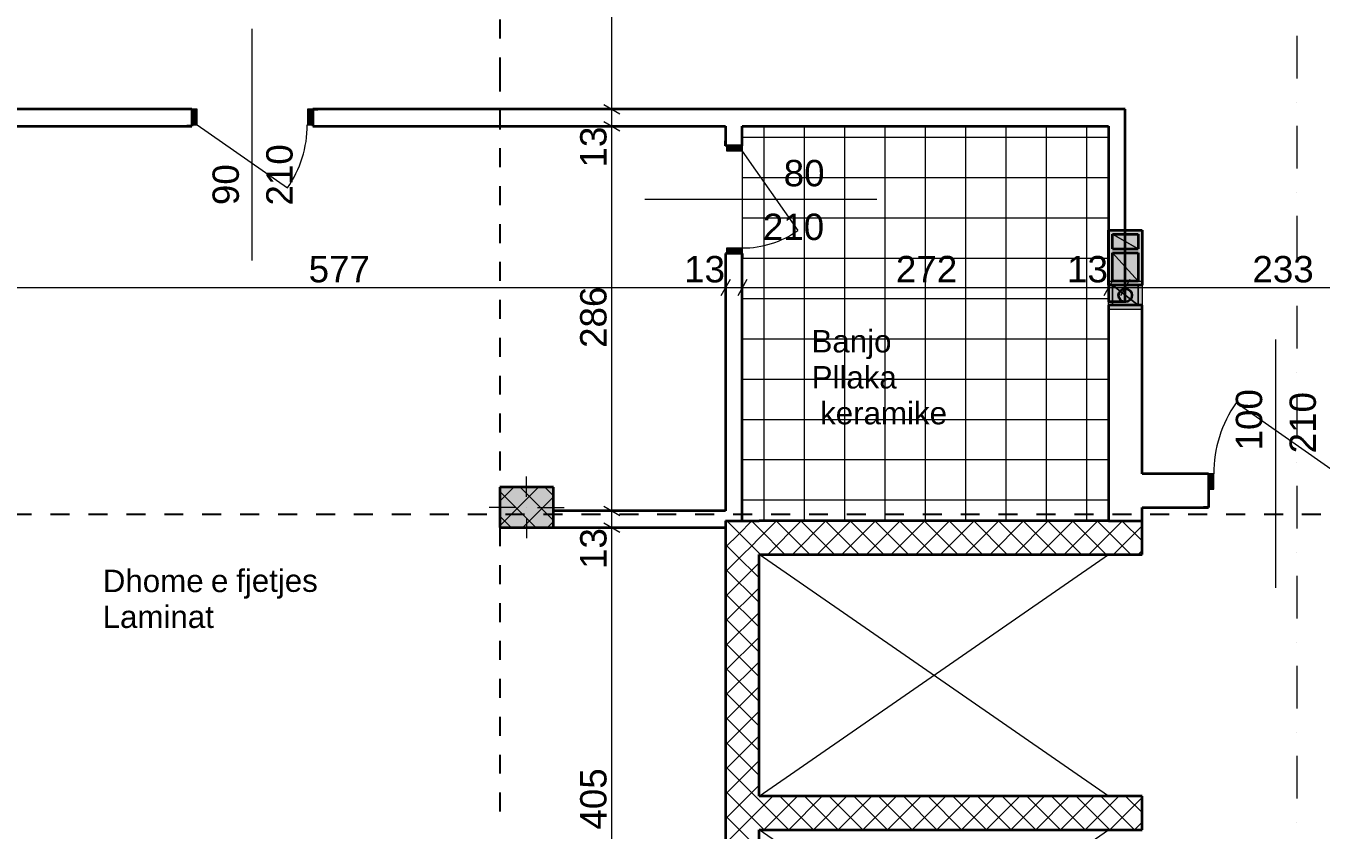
# Model space of a CAD drawing. Header units: centimetres. Extents: x -2434 to 2614, y -2658 to 878.
# Drawn here: x -341 to 623, y -1196 to -597 of the extents above; entities that cross this region are included whole.
import ezdxf

# ---------------------------------------------------------------- set-up
doc = ezdxf.new("R2010")
doc.units = ezdxf.units.CM
for name, color, linetype, true_color in [('PDF_0_Pen_No__1#1', 7, 'Continuous', 0xa80f02), ('PDF_2D Drafting - General', 7, 'Continuous', 0xa80f02), ('PDF_A-COLS_Pen_No__97#1', 7, 'Continuous', 0x6a6a6a), ('PDF_Annotation - Text', 7, 'Continuous', 0xa80f02), ('PDF_Geometry', 7, 'Continuous', 0x999999), ('PDF_Marker - Section', 7, 'Continuous', 0x80c2ff), ('PDF_Structural - Shear', 7, 'Continuous', 0xdf0000)]:
    doc.layers.add(name, color=color, linetype=linetype, true_color=true_color)
doc.layers.add('PDF_Dimensioning - General', color=7, linetype='Continuous')
doc.layers.add('PDF_Structural - Bearing', color=7, linetype='Continuous')
doc.styles.add('PDF Arial', font='')
doc.styles.get('PDF Arial').set_extended_font_data('Arial')

msp = doc.modelspace()

# ---------------------------------------------------------------- linework, layer by layer
at = {"layer": 'PDF_0_Pen_No__1#1', "lineweight": 35}
for points in [[(465.05, -790.19), (465.05, -749.17)], [(465.05, -749.17), (490.06, -749.17)], [(490.06, -749.17), (490.06, -790.19)], [(468.05, -752.18), (487.06, -752.18)], [(468.05, -763.18), (468.05, -752.18)], [(487.06, -752.18), (487.06, -763.18)], [(468.05, -763.18), (487.06, -763.18)], [(468.05, -766.18), (487.06, -766.18)], [(468.05, -787.19), (468.05, -766.18)], [(487.06, -766.18), (487.06, -787.19)], [(490.06, -790.19), (465.05, -790.19)], [(487.06, -787.19), (468.05, -787.19)]]:
    msp.add_lwpolyline(points, dxfattribs=at)
at = {"layer": 'PDF_2D Drafting - General', "lineweight": 35}
msp.add_ellipse((477.55, -797.69), major_axis=(0.05, -5), ratio=0.999381, dxfattribs=at)
at = {"layer": 'PDF_A-COLS_Pen_No__97#1', "lineweight": 18}
for points in [[(490.06, -749.17), (465.05, -749.17)], [(465.05, -749.17), (465.05, -790.19)], [(490.06, -790.19), (490.06, -749.17)], [(468.05, -752.18), (487.06, -752.18)], [(468.05, -763.18), (468.05, -752.18)], [(468.05, -752.18), (487.06, -763.18)], [(487.06, -752.18), (468.05, -752.18)], [(487.06, -763.18), (468.05, -752.18)], [(468.05, -752.18), (468.05, -763.18)], [(487.06, -752.18), (487.06, -763.18)], [(487.06, -763.18), (487.06, -752.18)], [(487.06, -763.18), (468.05, -763.18)], [(468.05, -763.18), (487.06, -763.18)], [(468.05, -787.19), (468.05, -766.18)], [(468.05, -766.18), (487.06, -766.18)], [(468.05, -766.18), (487.06, -766.18)], [(487.06, -787.19), (468.05, -766.18)], [(487.06, -787.19), (468.05, -766.18)], [(468.05, -766.18), (468.05, -787.19)], [(487.06, -766.18), (487.06, -787.19)], [(487.06, -766.18), (487.06, -787.19)], [(465.05, -787.19), (490.06, -787.19)], [(465.05, -808.2), (465.05, -787.19)], [(465.05, -790.19), (490.06, -790.19)], [(487.06, -787.19), (468.05, -787.19)], [(468.05, -787.19), (487.06, -787.19)], [(468.05, -790.19), (468.05, -805.19)], [(487.06, -790.19), (468.05, -790.19)], [(468.05, -790.19), (487.06, -790.19)], [(468.05, -805.19), (468.05, -790.19)], [(487.06, -805.19), (468.05, -790.19)], [(468.05, -790.19), (487.06, -790.19)], [(468.05, -790.19), (487.06, -805.19)], [(468.05, -805.19), (468.05, -790.19)], [(487.06, -805.19), (487.06, -790.19)], [(487.06, -790.19), (487.06, -805.19)], [(487.06, -790.19), (487.06, -805.19)], [(490.06, -787.19), (490.06, -808.2)], [(490.06, -808.2), (465.05, -808.2)], [(468.05, -805.19), (487.06, -805.19)], [(487.06, -805.19), (468.05, -805.19)], [(487.06, -805.19), (468.05, -805.19)]]:
    msp.add_lwpolyline(points, dxfattribs=at)
at = {"layer": 'PDF_A-COLS_Pen_No__97#1', "transparency": 33554559}
for points in [[(465.05, -749.17), (490.06, -749.17), (465.05, -790.19), (490.06, -790.19)], [(468.05, -763.18), (487.06, -763.18), (468.05, -752.18), (487.06, -752.18)], [(487.06, -763.18), (468.05, -752.18), (487.06, -752.18)], [(468.05, -766.18), (468.05, -787.19), (487.06, -766.18), (487.06, -787.19)], [(468.05, -766.18), (487.06, -766.18), (487.06, -787.19)], [(465.05, -787.19), (490.06, -787.19), (465.05, -808.2), (490.06, -808.2)], [(468.05, -790.19), (468.05, -805.19), (487.06, -790.19), (487.06, -805.19)]]:
    msp.add_solid(points, dxfattribs=at)
at = {"layer": 'PDF_A-COLS_Pen_No__97#1', "color": 7, "true_color": 0xffffff, "transparency": 33554559}
for points in [[(468.05, -752.18), (487.06, -763.18), (468.05, -763.18)], [(468.05, -766.18), (487.06, -787.19), (468.05, -787.19)], [(468.05, -790.19), (487.06, -790.19), (468.05, -805.19), (487.06, -805.19)], [(468.05, -790.19), (487.06, -805.19), (468.05, -805.19)]]:
    msp.add_solid(points, dxfattribs=at)
at = {"layer": 'PDF_A-COLS_Pen_No__97#1', "color": 5, "transparency": 33554559}
msp.add_solid([(487.06, -805.19), (468.05, -790.19), (487.06, -790.19)], dxfattribs=at)
at = {"layer": 'PDF_Dimensioning - General', "lineweight": 13}
for points in [[(95.26, -659.16), (95.26, -479.09)], [(89.26, -655.69), (101.26, -662.63)], [(104.26, -659.16), (86.26, -659.16)], [(95.26, -671.67), (95.26, -659.16)], [(104.26, -671.67), (86.26, -671.67)], [(89.26, -668.2), (101.26, -675.13)], [(95.26, -958.25), (95.26, -671.67)], [(183.4, -786), (176.47, -798.01)], [(179.94, -801.01), (179.94, -783)], [(195.91, -786), (188.98, -798.01)], [(192.44, -801.01), (192.44, -783)], [(468.52, -786), (461.58, -798.01)], [(465.05, -801.01), (465.05, -783)], [(481.02, -786), (474.09, -798.01)], [(477.56, -801.01), (477.56, -783)], [(-397.54, -792.01), (179.94, -792.01)], [(179.94, -792.01), (192.44, -792.01)], [(192.44, -792.01), (465.05, -792.01)], [(465.05, -792.01), (477.56, -792.01)], [(477.56, -792.01), (710.8, -792.01)], [(104.26, -958.25), (86.26, -958.25)], [(89.26, -954.78), (101.26, -961.72)], [(95.26, -970.76), (95.26, -958.25)], [(104.26, -970.76), (86.26, -970.76)], [(89.26, -967.29), (101.26, -974.22)], [(95.26, -1375.92), (95.26, -970.76)]]:
    msp.add_lwpolyline(points, dxfattribs=at)
at = {"layer": 'PDF_Geometry', "color": 7, "lineweight": 13}
for points in [[(465.05, -671.67), (192.44, -671.67)], [(192.44, -671.67), (192.44, -965.75)], [(465.05, -802.7), (465.05, -671.67)], [(465.05, -808.2), (465.05, -802.7)], [(465.05, -965.75), (465.05, -808.2)], [(192.44, -965.75), (465.05, -965.75)], [(465.05, -1170.83), (204.95, -990.76)], [(204.95, -1170.83), (465.05, -990.76)], [(465.05, -1375.92), (204.95, -1195.85)], [(204.95, -1375.92), (465.05, -1195.85)]]:
    msp.add_lwpolyline(points, dxfattribs=at)
at = {"layer": 'PDF_Geometry', "lineweight": 13}
for points in [[(208.78, -965.75), (208.78, -671.67)], [(238.79, -965.75), (238.79, -671.67)], [(268.81, -965.75), (268.81, -671.67)], [(298.82, -965.75), (298.82, -671.67)], [(328.83, -965.75), (328.83, -671.67)], [(358.84, -965.75), (358.84, -671.67)], [(388.85, -965.75), (388.85, -671.67)], [(418.86, -965.75), (418.86, -671.67)], [(448.88, -965.75), (448.88, -671.67)], [(192.44, -680.04), (465.05, -680.04)], [(192.44, -710.06), (465.05, -710.06)], [(192.44, -740.07), (465.05, -740.07)], [(192.44, -770.08), (465.05, -770.08)], [(192.44, -800.09), (465.05, -800.09)], [(192.44, -830.1), (465.05, -830.1)], [(192.44, -860.12), (465.05, -860.12)], [(192.44, -890.13), (465.05, -890.13)], [(192.44, -920.14), (465.05, -920.14)], [(192.44, -950.15), (465.05, -950.15)]]:
    msp.add_lwpolyline(points, dxfattribs=at)
at = {"layer": 'PDF_Marker - Section', "lineweight": 18}
for points in [[(605.19, -604.35), (605.19, -636.11)], [(605.19, -653.76), (605.19, -653.76)], [(605.19, -671.4), (605.19, -703.17)], [(605.19, -720.81), (605.19, -720.81)], [(605.19, -738.46), (605.19, -770.22)], [(605.19, -787.87), (605.19, -787.87)], [(605.19, -805.51), (605.19, -837.28)], [(605.19, -854.92), (605.19, -854.92)], [(605.19, -872.56), (605.19, -904.33)], [(605.19, -921.98), (605.19, -921.98)], [(605.19, -939.62), (605.19, -971.38)], [(605.19, -989.03), (605.19, -989.03)], [(605.19, -1006.68), (605.19, -1038.44)], [(605.19, -1056.08), (605.19, -1056.08)], [(605.19, -1073.73), (605.19, -1105.49)], [(605.19, -1123.14), (605.19, -1123.14)], [(605.19, -1140.79), (605.19, -1172.54)], [(605.19, -1190.19), (605.19, -1190.19)]]:
    msp.add_lwpolyline(points, dxfattribs=at)
at = {"layer": 'PDF_Structural - Bearing', "lineweight": 13}
for points in [[(-172.45, -771.7), (-172.45, -599.13)], [(292.48, -726.48), (119.92, -726.48)], [(589.42, -830.7), (589.42, -1015.77)], [(11.83, -969.55), (40.63, -940.75)], [(11.83, -951.16), (22.24, -940.75)], [(38.67, -970.76), (11.83, -943.91)], [(51.84, -965.54), (27.05, -940.75)], [(51.84, -947.14), (45.44, -940.75)], [(29.02, -970.76), (51.84, -947.93)], [(20.28, -970.76), (11.83, -962.31)], [(47.41, -970.76), (51.84, -966.32)], [(179.94, -966.97), (180.55, -966.36)], [(180.55, -966.36), (181.15, -965.75)], [(204.95, -989.9), (180.8, -965.75)], [(189.74, -975.56), (199.54, -965.75)], [(204.95, -971.51), (199.2, -965.75)], [(204.95, -978.74), (217.94, -965.75)], [(224.2, -990.76), (204.95, -971.51)], [(211.32, -990.76), (236.33, -965.75)], [(242.6, -990.76), (217.59, -965.75)], [(229.71, -990.76), (254.72, -965.75)], [(260.99, -990.76), (235.98, -965.75)], [(248.1, -990.76), (273.12, -965.75)], [(279.38, -990.76), (254.37, -965.75)], [(266.49, -990.76), (291.51, -965.75)], [(297.77, -990.76), (272.76, -965.75)], [(284.89, -990.76), (309.9, -965.75)], [(316.16, -990.76), (291.15, -965.75)], [(303.28, -990.76), (328.29, -965.75)], [(334.56, -990.76), (309.55, -965.75)], [(321.67, -990.76), (346.68, -965.75)], [(352.95, -990.76), (327.94, -965.75)], [(340.07, -990.76), (365.07, -965.75)], [(371.34, -990.76), (346.33, -965.75)], [(358.46, -990.76), (383.46, -965.75)], [(389.73, -990.76), (364.72, -965.75)], [(376.85, -990.76), (401.86, -965.75)], [(408.13, -990.76), (383.11, -965.75)], [(395.24, -990.76), (420.25, -965.75)], [(426.52, -990.76), (401.51, -965.75)], [(413.63, -990.76), (438.64, -965.75)], [(444.91, -990.76), (419.9, -965.75)], [(432.02, -990.76), (457.03, -965.75)], [(463.3, -990.76), (438.29, -965.75)], [(450.41, -990.76), (470.24, -970.94)], [(481.69, -990.76), (456.69, -965.75)], [(470.24, -970.94), (475.42, -965.75)], [(490.06, -980.74), (475.08, -965.75)], [(479.43, -980.14), (490.06, -969.51)], [(179.94, -985.36), (189.74, -975.56)], [(187.42, -990.76), (179.94, -983.28)], [(198.94, -984.75), (204.95, -978.74)], [(468.81, -990.76), (479.43, -980.14)], [(179.94, -1003.75), (192.93, -990.76)], [(204.95, -1008.29), (187.42, -990.76)], [(192.93, -990.76), (198.94, -984.75)], [(205.81, -990.76), (204.95, -989.9)], [(487.2, -990.76), (488.63, -989.33)], [(488.63, -989.33), (490.06, -987.9)], [(179.94, -1022.14), (204.95, -997.14)], [(204.95, -1026.68), (179.94, -1001.68)], [(179.94, -1040.53), (204.95, -1015.53)], [(204.95, -1045.07), (179.94, -1020.07)], [(179.94, -1058.93), (204.95, -1033.92)], [(204.95, -1063.47), (179.94, -1038.46)], [(179.94, -1077.32), (204.95, -1052.31)], [(204.95, -1081.86), (179.94, -1056.85)], [(179.94, -1095.71), (204.95, -1070.7)], [(204.95, -1100.25), (179.94, -1075.24)], [(179.94, -1114.11), (204.95, -1089.09)], [(204.95, -1118.64), (179.94, -1093.63)], [(179.94, -1132.5), (204.95, -1107.49)], [(204.95, -1137.03), (179.94, -1112.02)], [(179.94, -1150.89), (204.95, -1125.88)], [(204.95, -1155.43), (179.94, -1130.42)], [(179.94, -1169.28), (204.95, -1144.27)], [(204.95, -1173.82), (179.94, -1148.81)], [(179.94, -1187.67), (204.95, -1162.66)], [(204.95, -1192.21), (179.94, -1167.2)], [(204.95, -1181.06), (215.17, -1170.83)], [(226.97, -1195.85), (204.95, -1173.82)], [(208.55, -1195.85), (233.56, -1170.83)], [(245.37, -1195.85), (220.35, -1170.83)], [(226.94, -1195.85), (251.95, -1170.83)], [(263.76, -1195.85), (238.75, -1170.83)], [(245.34, -1195.85), (270.34, -1170.83)], [(282.15, -1195.85), (257.14, -1170.83)], [(263.73, -1195.85), (288.74, -1170.83)], [(300.54, -1195.85), (275.53, -1170.83)], [(282.12, -1195.85), (307.13, -1170.83)], [(318.93, -1195.85), (293.93, -1170.83)], [(300.51, -1195.85), (325.52, -1170.83)], [(337.32, -1195.85), (312.32, -1170.83)], [(318.9, -1195.85), (343.91, -1170.83)], [(355.72, -1195.85), (330.71, -1170.83)], [(337.29, -1195.85), (362.3, -1170.83)], [(374.11, -1195.85), (349.1, -1170.83)], [(355.68, -1195.85), (380.7, -1170.83)], [(392.5, -1195.85), (367.49, -1170.83)], [(374.08, -1195.85), (399.09, -1170.83)], [(410.89, -1195.85), (385.88, -1170.83)], [(392.47, -1195.85), (417.48, -1170.83)], [(429.28, -1195.85), (404.27, -1170.83)], [(410.86, -1195.85), (435.88, -1170.83)], [(447.68, -1195.85), (422.67, -1170.83)], [(429.25, -1195.85), (454.27, -1170.83)], [(466.07, -1195.85), (441.06, -1170.83)], [(447.65, -1195.85), (472.66, -1170.83)], [(484.46, -1195.85), (459.45, -1170.83)], [(466.04, -1195.85), (490.06, -1171.82)], [(490.06, -1183.05), (477.84, -1170.83)], [(179.94, -1206.07), (204.95, -1181.06)], [(204.95, -1210.61), (179.94, -1185.59)], [(208.58, -1195.85), (204.95, -1192.21)], [(484.43, -1195.85), (490.06, -1190.22)]]:
    msp.add_lwpolyline(points, dxfattribs=at)
at = {"layer": 'PDF_Structural - Bearing', "lineweight": 35}
for points in [[(-217.46, -659.16), (-628.49, -659.16)], [(-217.46, -659.16), (-221.17, -659.16)], [(-217.46, -659.16), (-221.17, -659.16)], [(-217.46, -659.16), (-221.17, -659.16)], [(-217.46, -659.16), (-217.46, -670.66)], [(-217.46, -659.16), (-217.46, -670.66)], [(-217.46, -659.16), (-217.46, -670.66)], [(-127.43, -659.16), (-123.73, -659.16)], [(-127.43, -659.16), (-127.43, -670.66)], [(465.05, -659.16), (-127.43, -659.16)], [(-127.43, -659.16), (-127.43, -670.66)], [(-127.43, -659.16), (-127.43, -670.66)], [(-127.43, -659.16), (-123.73, -659.16)], [(-127.43, -659.16), (-123.73, -659.16)], [(477.56, -659.16), (465.05, -659.16)], [(477.56, -802.7), (477.56, -659.16)], [(-397.54, -671.67), (-217.46, -671.67)], [(-217.46, -671.67), (-221.17, -671.67)], [(-217.46, -671.67), (-221.17, -671.67)], [(-217.46, -671.67), (-221.17, -671.67)], [(-217.46, -670.66), (-217.46, -671.67)], [(-217.46, -670.66), (-217.46, -671.67)], [(-217.46, -670.66), (-217.46, -671.67)], [(-127.43, -670.66), (-127.43, -671.67)], [(-127.43, -670.66), (-127.43, -671.67)], [(-127.43, -670.66), (-127.43, -671.67)], [(-127.43, -671.67), (-123.73, -671.67)], [(-127.43, -671.67), (179.94, -671.67)], [(-127.43, -671.67), (-123.73, -671.67)], [(-127.43, -671.67), (-123.73, -671.67)], [(179.94, -671.67), (179.94, -686.46)], [(192.44, -671.67), (465.05, -671.67)], [(192.44, -686.46), (192.44, -671.67)], [(465.05, -671.67), (465.05, -802.7)], [(179.94, -686.46), (179.94, -682.76)], [(179.94, -686.46), (179.94, -682.76)], [(179.94, -686.46), (179.94, -682.76)], [(192.44, -686.46), (192.44, -682.76)], [(192.44, -686.46), (192.44, -682.76)], [(192.44, -686.46), (192.44, -682.76)], [(180.94, -686.46), (179.94, -686.46)], [(180.94, -686.46), (179.94, -686.46)], [(180.94, -686.46), (179.94, -686.46)], [(192.44, -686.46), (180.94, -686.46)], [(192.44, -686.46), (180.94, -686.46)], [(192.44, -686.46), (180.94, -686.46)], [(179.94, -766.5), (179.94, -770.19)], [(180.94, -766.5), (179.94, -766.5)], [(179.94, -766.5), (179.94, -958.25)], [(180.94, -766.5), (179.94, -766.5)], [(180.94, -766.5), (179.94, -766.5)], [(179.94, -766.5), (179.94, -770.19)], [(179.94, -766.5), (179.94, -770.19)], [(192.44, -766.5), (180.94, -766.5)], [(192.44, -766.5), (180.94, -766.5)], [(192.44, -766.5), (180.94, -766.5)], [(192.44, -766.5), (192.44, -770.19)], [(192.44, -965.75), (192.44, -766.5)], [(192.44, -766.5), (192.44, -770.19)], [(192.44, -766.5), (192.44, -770.19)], [(477.56, -802.7), (465.05, -802.7)], [(490.06, -805.01), (465.05, -805.01)], [(465.05, -805.01), (465.05, -965.75)], [(490.06, -930.74), (490.06, -805.01)], [(539.4, -930.74), (490.06, -930.74)], [(539.4, -930.74), (535.7, -930.74)], [(539.4, -930.74), (535.7, -930.74)], [(539.4, -930.74), (535.7, -930.74)], [(539.4, -930.74), (539.4, -942.25)], [(539.4, -930.74), (539.4, -942.25)], [(539.4, -930.74), (539.4, -942.25)], [(11.83, -940.75), (11.83, -970.76)], [(51.84, -940.75), (11.83, -940.75)], [(51.84, -970.76), (51.84, -940.75)], [(539.4, -942.25), (539.4, -955.75)], [(539.4, -942.25), (539.4, -955.75)], [(539.4, -942.25), (539.4, -955.75)], [(179.94, -958.25), (51.84, -958.25)], [(490.06, -965.75), (490.06, -955.75)], [(490.06, -955.75), (539.4, -955.75)], [(539.4, -955.75), (535.7, -955.75)], [(539.4, -955.75), (535.7, -955.75)], [(539.4, -955.75), (535.7, -955.75)], [(11.83, -970.76), (51.84, -970.76)], [(51.84, -970.76), (179.94, -970.76)], [(179.94, -965.75), (179.94, -1375.92)], [(179.94, -965.75), (204.95, -965.75)], [(179.94, -965.75), (192.44, -965.75)], [(465.05, -965.75), (204.95, -965.75)], [(465.05, -965.75), (490.06, -965.75)], [(465.05, -965.75), (490.06, -965.75)], [(490.06, -990.76), (490.06, -965.75)], [(204.95, -1170.83), (204.95, -990.76)], [(204.95, -990.76), (490.06, -990.76)], [(490.06, -1170.83), (204.95, -1170.83)], [(490.06, -1195.85), (490.06, -1170.83)], [(204.95, -1195.85), (490.06, -1195.85)], [(204.95, -1375.92), (204.95, -1195.85)]]:
    msp.add_lwpolyline(points, dxfattribs=at)
at = {"layer": 'PDF_Structural - Bearing', "color": 30, "lineweight": 20, "true_color": 0xff6600}
for points in [[(-213.46, -659.16), (-217.46, -659.16)], [(-217.46, -659.16), (-217.46, -670.66)], [(-213.46, -670.66), (-213.46, -659.16)], [(-127.43, -659.16), (-131.43, -659.16)], [(-131.43, -659.16), (-131.43, -670.66)], [(-127.43, -670.66), (-127.43, -659.16)], [(-217.46, -670.66), (-213.46, -670.66)], [(-131.43, -670.66), (-127.43, -670.66)], [(180.94, -690.46), (180.94, -686.46)], [(180.94, -686.46), (192.44, -686.46)], [(192.44, -690.46), (180.94, -690.46)], [(192.44, -686.46), (192.44, -690.46)], [(180.94, -766.5), (180.94, -762.49)], [(180.94, -762.49), (192.44, -762.49)], [(192.44, -766.5), (180.94, -766.5)], [(192.44, -762.49), (192.44, -766.5)], [(543.4, -930.74), (539.4, -930.74)], [(539.4, -930.74), (539.4, -942.25)], [(543.4, -942.25), (543.4, -930.74)], [(539.4, -942.25), (543.4, -942.25)]]:
    msp.add_lwpolyline(points, dxfattribs=at)
at = {"layer": 'PDF_Structural - Bearing', "color": 30, "lineweight": 18, "true_color": 0xff6600}
for points in [[(-213.46, -670.66), (-146.26, -717.72)], [(192.44, -690.46), (233.76, -749.47)], [(635.44, -930.74), (560.05, -877.95)]]:
    msp.add_lwpolyline(points, dxfattribs=at)
at = {"layer": 'PDF_Structural - Bearing', "color": 1, "lineweight": 0}
for points in [[(31.83, -947.74), (31.83, -932.74)], [(23.83, -955.75), (3.83, -955.75)], [(31.83, -955.75), (31.83, -955.75)], [(31.83, -963.75), (31.83, -978.76)], [(39.84, -955.75), (59.84, -955.75)]]:
    msp.add_lwpolyline(points, dxfattribs=at)
at = {"layer": 'PDF_Structural - Bearing', "color": 30, "lineweight": 18, "true_color": 0xff6600}
for centre, radius, start, end in [((-213.5, -670.66), 82.06, 325.01088, 359.99614), ((192.44, -690.45), 72.04, 270.00202, 304.99504), ((635.48, -930.75), 92.08, 145.00758, 179.99132)]:
    msp.add_arc(centre, radius, start, end, dxfattribs=at)
at = {"layer": 'PDF_Structural - Bearing', "color": 7, "true_color": 0xffffff, "transparency": 33554559}
for points in [[(-217.46, -670.66), (-213.47, -670.66), (-217.46, -659.16), (-213.47, -659.16)], [(-127.43, -659.16), (-131.43, -659.16), (-127.43, -670.66), (-131.43, -670.66)], [(192.44, -686.46), (180.94, -686.46), (192.44, -690.46), (180.94, -690.46)], [(180.94, -766.5), (192.44, -766.5), (180.94, -762.49), (192.44, -762.49)], [(539.4, -942.25), (543.4, -942.25), (539.4, -930.74), (543.4, -930.74)], [(11.83, -940.75), (51.84, -940.75), (11.83, -970.76), (51.84, -970.76)]]:
    msp.add_solid(points, dxfattribs=at)
at = {"layer": 'PDF_Structural - Shear', "lineweight": 25}
for points in [[(11.83, -592.37), (11.83, -606.49)], [(11.83, -620.6), (11.83, -635.88)], [(11.83, -635.88), (11.83, -645.87)], [(11.83, -659.98), (11.83, -674.1)], [(11.83, -688.22), (11.83, -702.34)], [(11.83, -716.46), (11.83, -730.57)], [(11.83, -744.68), (11.83, -758.8)], [(11.83, -772.92), (11.83, -787.04)], [(11.83, -801.15), (11.83, -815.27)], [(11.83, -829.39), (11.83, -843.5)], [(11.83, -857.62), (11.83, -871.74)], [(11.83, -885.85), (11.83, -899.97)], [(11.83, -914.09), (11.83, -928.21)], [(11.83, -942.32), (11.83, -956.44)], [(-350.81, -960.75), (-336.7, -960.75)], [(-322.58, -960.75), (-308.46, -960.75)], [(-294.35, -960.75), (-280.23, -960.75)], [(-266.11, -960.75), (-252, -960.75)], [(-237.88, -960.75), (-223.76, -960.75)], [(-209.64, -960.75), (-195.53, -960.75)], [(-181.41, -960.75), (-167.3, -960.75)], [(-153.18, -960.75), (-139.06, -960.75)], [(-124.94, -960.75), (-110.83, -960.75)], [(-96.71, -960.75), (-82.6, -960.75)], [(-68.48, -960.75), (-54.36, -960.75)], [(-40.24, -960.75), (-26.13, -960.75)], [(-12.02, -960.75), (2.1, -960.75)], [(16.22, -960.75), (30.34, -960.75)], [(44.45, -960.75), (58.57, -960.75)], [(72.69, -960.75), (86.8, -960.75)], [(100.92, -960.75), (115.04, -960.75)], [(129.15, -960.75), (143.27, -960.75)], [(157.39, -960.75), (171.51, -960.75)], [(185.62, -960.75), (199.74, -960.75)], [(213.85, -960.75), (227.97, -960.75)], [(242.09, -960.75), (256.21, -960.75)], [(270.32, -960.75), (284.44, -960.75)], [(298.55, -960.75), (312.67, -960.75)], [(326.79, -960.75), (340.91, -960.75)], [(355.02, -960.75), (369.14, -960.75)], [(383.25, -960.75), (397.37, -960.75)], [(411.49, -960.75), (425.6, -960.75)], [(439.72, -960.75), (453.84, -960.75)], [(467.95, -960.75), (482.07, -960.75)], [(496.19, -960.75), (510.3, -960.75)], [(524.42, -960.75), (538.54, -960.75)], [(552.66, -960.75), (566.77, -960.75)], [(580.89, -960.75), (595, -960.75)], [(609.12, -960.75), (623.24, -960.75)], [(11.83, -970.55), (11.83, -984.67)], [(11.83, -998.79), (11.83, -1012.91)], [(11.83, -1027.02), (11.83, -1041.13)], [(11.83, -1055.25), (11.83, -1069.37)], [(11.83, -1083.49), (11.83, -1097.61)], [(11.83, -1111.72), (11.83, -1125.83)], [(11.83, -1139.95), (11.83, -1154.07)], [(11.83, -1168.19), (11.83, -1182.3)]]:
    msp.add_lwpolyline(points, dxfattribs=at)

# ---------------------------------------------------------------- texts
at = {"layer": 'PDF_Annotation - Text', "char_height": 16.6954, "attachment_point": 7, "style": 'PDF Arial'}
for s, insert in [('\\W0.997649;Banjo', (243.98, -845.3)), ('\\W0.997574;Pllaka', (244.07, -867.39)), ('\\W0.998750;keramike', (250.34, -894.11)), ('\\W0.999232;Dhome', (-283.74, -1019.06)), ('\\W0.997411;fjetjes', (-184.41, -1023.7)), ('\\W1.001205;e', (-203.22, -1019.06)), ('\\W0.998109;Laminat', (-283.83, -1045.79))]:
    msp.add_mtext(s, dxfattribs=dict(at, insert=insert))
at = {"layer": 'PDF_Dimensioning - General', "char_height": 19.6417, "attachment_point": 7, "rotation": 90, "style": 'PDF Arial'}
for s, insert in [('\\W0.998309;13', (91.6, -702.54)), ('\\W0.997261;286', (91.59, -836.93)), ('\\W0.998309;13', (91.6, -1001.63)), ('\\W0.998363;405', (91.59, -1195.78))]:
    msp.add_mtext(s, dxfattribs=dict(at, insert=insert))
at = {"layer": 'PDF_Dimensioning - General', "char_height": 19.6417, "attachment_point": 7, "style": 'PDF Arial'}
for s, insert in [('\\W0.997822;577', (-130.45, -788.34)), ('\\W0.998309;13', (149.06, -788.36)), ('\\W0.997748;272', (306.76, -788.01)), ('\\W0.998309;13', (434.18, -788.36)), ('\\W0.997261;233', (572.19, -788.36))]:
    msp.add_mtext(s, dxfattribs=dict(at, insert=insert))
at = {"layer": 'PDF_Structural - Bearing', "char_height": 19.6417, "attachment_point": 7, "rotation": 90, "style": 'PDF Arial'}
for s, insert in [('\\W0.997829;210', (-142.1, -730.89)), ('\\W0.998922;90', (-182.12, -730.56)), ('\\W0.998111;100', (579.76, -913.31)), ('\\W0.997829;210', (619.78, -915.47))]:
    msp.add_mtext(s, dxfattribs=dict(at, insert=insert))
at = {"layer": 'PDF_Structural - Bearing', "char_height": 19.6417, "attachment_point": 7, "style": 'PDF Arial'}
for s, insert in [('\\W0.999178;80', (223.19, -716.81)), ('\\W0.997829;210', (207.71, -756.83))]:
    msp.add_mtext(s, dxfattribs=dict(at, insert=insert))

doc.saveas('drawing.dxf')
